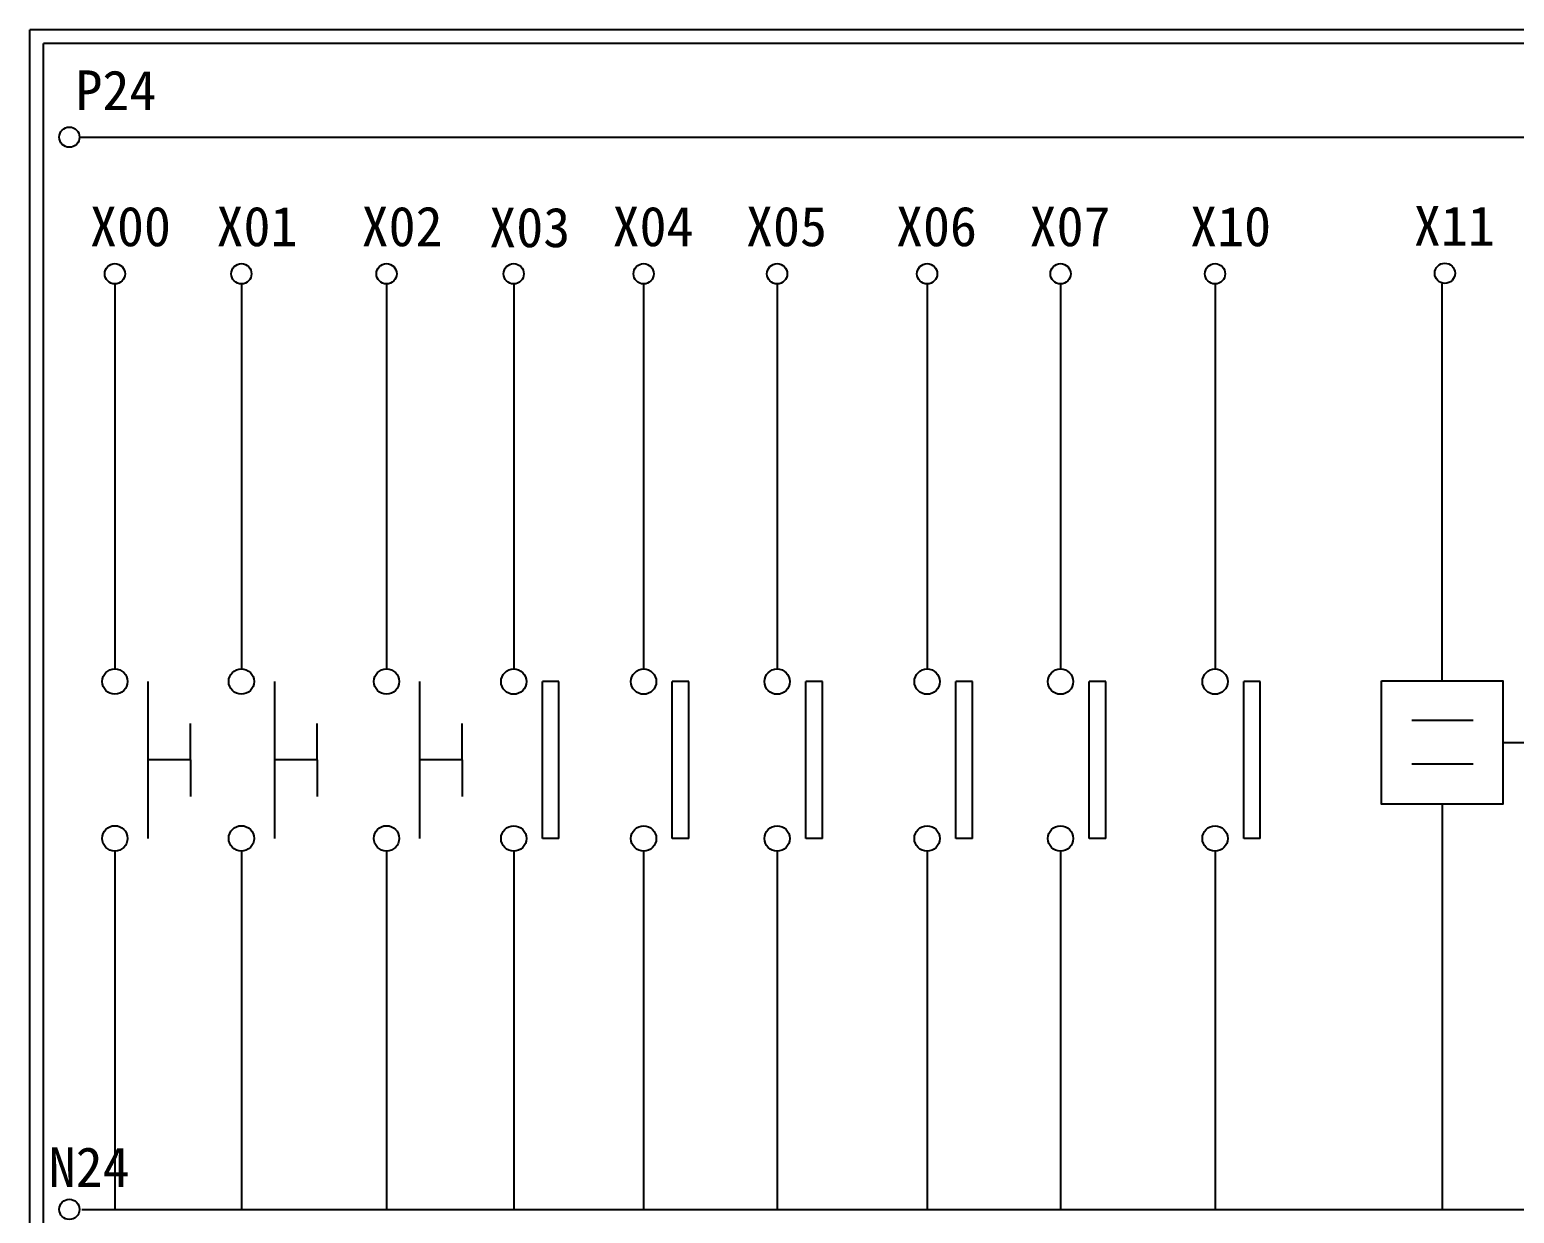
# Model space of a CAD drawing. Extents: x 325 to 612, y 3 to 207.
# Drawn here: x 325.3 to 460, y 99.6 to 207 of the extents above; entities that cross this region are included whole.
import ezdxf

# ---------------------------------------------------------------- set-up
doc = ezdxf.new("R2010")
doc.units = 0
doc.layers.get('0').update_dxf_attribs({"linetype": 'CONTINUOUS'})
doc.layers.add('圖框層', color=7, linetype='CONTINUOUS')
doc.layers.add('標尺寸層', color=3, linetype='CONTINUOUS')
doc.styles.add('STSL', font='kaiu.ttf')

msp = doc.modelspace()

# ---------------------------------------------------------------- linework, layer by layer
for p, q in [((453.49, 147.89), (453.49, 183.91)), ((373.34, 147.83), (371.84, 147.83)), ((385.14, 147.83), (383.63, 147.83)), ((397.25, 147.83), (395.75, 147.83)), ((410.86, 147.83), (409.36, 147.83)), ((422.97, 147.83), (421.47, 147.83)), ((436.99, 147.83), (435.48, 147.83)), ((339.92, 140.73), (339.92, 144.04)), ((351.4, 140.73), (351.4, 144.04)), ((364.57, 140.73), (364.57, 144.04)), ((459, 142.31), (464.07, 142.31)), ((339.92, 140.73), (339.92, 137.42)), ((351.4, 140.73), (351.4, 137.42)), ((364.57, 140.73), (364.57, 137.42)), ((453.49, 136.73), (453.49, 99.96)), ((373.34, 133.6), (371.84, 133.6)), ((385.14, 133.6), (383.63, 133.6)), ((397.25, 133.6), (395.75, 133.6)), ((410.86, 133.6), (409.36, 133.6)), ((422.97, 133.6), (421.47, 133.6)), ((436.99, 133.6), (435.48, 133.6))]:
    msp.add_line(p, q)
msp.add_lwpolyline([(447.98, 147.89), (459, 147.89), (459, 136.73), (447.98, 136.73)], close=True)
at = {"layer": '圖框層', "color": 7}
for p, q in [((612.32, 206.97), (325.32, 206.97)), ((325.32, 3), (325.32, 206.97)), ((611.07, 205.72), (326.57, 205.72)), ((326.57, 4.25), (326.57, 205.72))]:
    msp.add_line(p, q, dxfattribs=at)
at = {"layer": '標尺寸層', "color": 7}
for p, q in [((329.84, 197.22), (607.44, 197.22)), ((333.05, 183.91), (333.05, 148.99)), ((344.53, 183.91), (344.53, 148.99)), ((357.7, 183.91), (357.7, 148.99)), ((369.24, 183.91), (369.24, 148.99)), ((381.03, 183.91), (381.03, 148.99)), ((393.14, 183.91), (393.14, 148.99)), ((406.75, 183.91), (406.75, 148.99)), ((418.86, 183.91), (418.86, 148.99)), ((432.88, 183.91), (432.88, 148.99)), ((336.05, 147.84), (336.05, 133.61)), ((347.53, 147.84), (347.53, 133.61)), ((360.7, 147.84), (360.7, 133.61)), ((371.84, 133.6), (371.84, 147.83)), ((373.34, 133.6), (373.34, 147.83)), ((383.63, 133.6), (383.63, 147.83)), ((385.14, 133.6), (385.14, 147.83)), ((395.75, 133.6), (395.75, 147.83)), ((397.25, 133.6), (397.25, 147.83)), ((409.36, 133.6), (409.36, 147.83)), ((410.86, 133.6), (410.86, 147.83)), ((421.47, 133.6), (421.47, 147.83)), ((422.97, 133.6), (422.97, 147.83)), ((435.48, 133.6), (435.48, 147.83)), ((436.99, 133.6), (436.99, 147.83)), ((450.73, 144.34), (456.3, 144.34)), ((339.92, 140.73), (336.05, 140.73)), ((351.4, 140.73), (347.53, 140.73)), ((364.57, 140.73), (360.7, 140.73)), ((450.73, 140.37), (456.3, 140.37)), ((333.05, 132.46), (333.05, 99.96)), ((344.53, 132.46), (344.53, 99.96)), ((357.7, 132.46), (357.7, 99.96)), ((369.24, 132.46), (369.24, 99.96)), ((369.24, 132.45), (369.24, 99.96)), ((381.03, 132.46), (381.03, 99.96)), ((381.03, 132.45), (381.03, 99.96)), ((393.14, 132.46), (393.14, 99.96)), ((393.14, 132.45), (393.14, 99.96)), ((406.75, 132.46), (406.75, 99.96)), ((406.75, 132.45), (406.75, 99.96)), ((418.86, 132.46), (418.86, 99.96)), ((418.86, 132.45), (418.86, 99.96)), ((432.88, 132.46), (432.88, 99.96)), ((453.49, 132.46), (453.49, 99.96)), ((330.05, 99.96), (607.92, 99.96))]:
    msp.add_line(p, q, dxfattribs=at)
for centre, radius in [((328.92, 197.22), 0.92), ((333.05, 184.83), 0.92), ((344.53, 184.83), 0.92), ((357.7, 184.83), 0.92), ((357.7, 184.83), 0.92), ((369.24, 184.83), 0.92), ((381.03, 184.83), 0.92), ((393.14, 184.83), 0.92), ((406.75, 184.83), 0.92), ((418.86, 184.83), 0.92), ((432.88, 184.83), 0.92), ((453.74, 184.87), 0.92), ((333.05, 147.84), 1.15), ((344.53, 147.84), 1.15), ((357.7, 147.84), 1.15), ((369.24, 147.83), 1.15), ((381.03, 147.83), 1.15), ((393.14, 147.83), 1.15), ((406.75, 147.83), 1.15), ((418.86, 147.83), 1.15), ((432.88, 147.83), 1.15), ((333.05, 133.61), 1.15), ((344.53, 133.61), 1.15), ((357.7, 133.61), 1.15), ((369.24, 133.6), 1.15), ((381.03, 133.6), 1.15), ((393.14, 133.6), 1.15), ((406.75, 133.6), 1.15), ((418.86, 133.6), 1.15), ((432.88, 133.6), 1.15), ((328.92, 99.96), 0.92)]:
    msp.add_circle(centre, radius, dxfattribs=at)

# ---------------------------------------------------------------- texts
at = {"layer": '圖框層', "color": 4, "style": 'STSL'}
for s, p in [('P24', (329.47, 199.68)), ('X00', (330.79, 187.33)), ('X01', (342.27, 187.33)), ('X02', (355.44, 187.33)), ('X03', (367.02, 187.24)), ('X04', (378.21, 187.33)), ('X05', (390.32, 187.33)), ('X06', (403.93, 187.33)), ('X07', (416.05, 187.33)), ('X10', (430.62, 187.33)), ('X11', (450.92, 187.37)), ('N24', (327.04, 102))]:
    msp.add_text(s, height=3.6, dxfattribs=at).set_placement(p)

doc.saveas('drawing.dxf')
